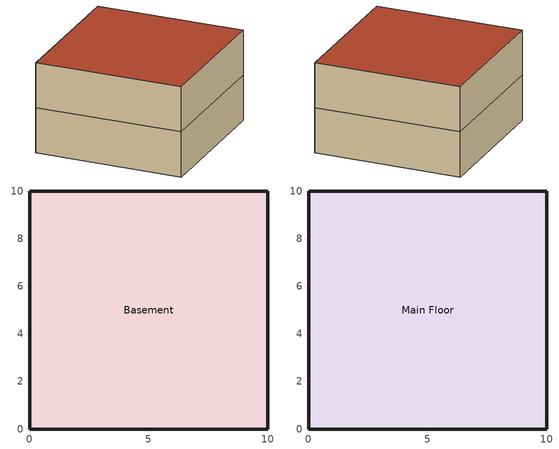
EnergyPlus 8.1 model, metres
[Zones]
Basement
 floor othersideconditionsmodel (Basement Floor Construction): 0,10 10,10 10,0 0,0 z-3.1
 wall othersideconditionsmodel (Basement Wall Construction): 0,10 10,10 / 0,10 0,0 10,0 10,10 z-3.1:0
 ceiling to Main Floor (Ceiling Construction): 0,10 0,0 10,0 10,10 z0
Main Floor
 wall outside (Main Floor Wall Construction): 0,10 10,10 / 0,10 0,0 10,0 10,10 z0:3.1
 roof outside (Roof Construction): 0,10 0,0 10,0 10,10 z3.1
[Building]
House: North Axis {deg}=0; Terrain=Suburbs; Loads Convergence Tolerance Value=0.05; Temperature Convergence Tolerance Value {deltaC}=0.05; Solar Distribution=FullInteriorAndExterior; Maximum Number of Warmup Days=35; Minimum Number of Warmup Days=6
[Site:Location]
Ohare Intl Ap IL USA TMY3 WMO#=725300: Latitude {deg}=41.98; Longitude {deg}=-87.92; Time Zone {hr}=-6; Elevation {m}=201
[SizingPeriod:DesignDay] Day of Month=21; Humidity Condition Type=Wetbulb; Barometric Pressure {Pa}=98886; Rain Indicator=No; Snow Indicator=No; Daylight Saving Time Indicator=No; Solar Model Indicator=ASHRAEClearSky
Name | Month | Day Type | Maximum Dry-Bulb Temperature {C} | Daily Dry-Bulb Temperature Range {deltaC} | Wetbulb or DewPoint at Maximum Dry-Bulb {C} | Wind Speed {m/s} | Wind Direction {deg} | Sky Clearness
Chicago Ohare Intl Ap Ann Htg 99% Condns DB | 1 | WinterDesignDay | -16.6 | 0 | -16.6 | 4.9 | 270 | 0
Chicago Ohare Intl Ap Ann Clg 1% Condns DB=>MWB | 7 | SummerDesignDay | 31.6 | 10.5 | 23 | 5.2 | 230 | 1
[Site:GroundDomain:Basement]
CoupledBasement: 10, 1, 5, 1.8, 3200, 836, 30, 50, 15.5, 12.8, 17.3, 1, BasementFloorOSCM, Yes, Basement Insulation, Full, 2.5, BasementWallOSCM, Yes, Basement Insulation, 2.3, Hourly, 4
[Construction]
Main Floor Wall Construction: Composite 2x6 Wood Stud R19 #3, Composite 2x6 Wood Stud R19 #2, Composite 2x6 Wood Stud R19 #1
Basement Floor Construction: Basement Floor Material
Basement Wall Construction: Basement Wall Material
Roof Construction: Roof Layer 1
Ceiling Construction: Ceiling Layer 1
[Material] Thermal Absorptance=0.9
Name | Roughness | Thickness {m} | Conductivity {W/m-K} | Density {kg/m3} | Specific Heat {J/kg-K} | Solar Absorptance | Visible Absorptance
Composite 2x6 Wood Stud R19 #1 | Smooth | 0.019 | 0.137 | 625 | 1006 | 0.7 | 0.7
Composite 2x6 Wood Stud R19 #2 | Smooth | 0.133 | 0.047 | 93.84 | 1006 | 0.7 | 0.7
Composite 2x6 Wood Stud R19 #3 | Smooth | 0.025 | 0.246 | 492.67 | 1006 | 0.7 | 0.7
Basement Floor Material | MediumRough | 0.15 | 1.805 | 2243 | 837 | 0.65 | 0.65
Basement Wall Material | MediumRough | 0.25 | 1.802 | 2243 | 837 | 0.65 | 0.65
Basement Insulation | Smooth | 0.0254 | 0.035 | 265 | 1300 | 0.65 | 0.65
Ceiling Layer 1 | Rough | 0.1 | 12.3 | 800 | 1300 | 0.7 | 0.7
[Material:NoMass]
Roof Layer 1: Roughness=Rough; Thermal Resistance {m2-K/W}=3.344; Thermal Absorptance=0.9; Solar Absorptance=0.75; Visible Absorptance=0.75
[Zone] Ceiling Height {m}=autocalculate; Volume {m3}=autocalculate; Floor Area {m2}=autocalculate; Zone Inside Convection Algorithm=Simple; Zone Outside Convection Algorithm=SimpleCombined; Part of Total Floor Area=Yes
Basement; Main Floor
[SurfaceProperty:OtherSideConditionsModel] Type of Modeling=GroundCoupledSurface
BasementWallOSCM; BasementFloorOSCM
[ThermostatSetpoint:DualSetpoint]
Always25 Dual SP Control: Heating Setpoint Temperature Schedule=HVACTemplate-Always 25; Cooling Setpoint Temperature Schedule=HVACTemplate-Always 25
[ZoneControl:Thermostat] Control Type Schedule=HVACTemplate-Always 4; Control=Always25 Dual SP Control
Name | Zone or ZoneList
Main Floor Thermostat | Main Floor
Basement Thermostat | Basement
[Zone equipment]
Main Floor: Main Floor Ideal Loads Air System
Basement: Basement Ideal Loads Air System
[ZoneHVAC:IdealLoadsAirSystem] Maximum Heating Supply Air Temperature [C=50; Minimum Cooling Supply Air Temperature [C]=13; Maximum Heating Supply Air Humidity Ratio [kg-H20/kg-air]=0.0156; Minimum Cooling Supply Air Humidity Ratio [kg-H20/kg-air]=0.0077; Heating Limit=NoLimit; Cooling Limit=NoLimit; Dehumidification Control Type=ConstantSensibleHeatRatio; Cooling Sensible Heat Ratio=0.7; Humidification Control Type=None; Demand Controlled Ventilation Type=None; Outdoor Air Economizer Type=NoEconomizer; Heat Recovery Type=None; Sensible Heat Recovery Effectiveness=0.7; Latent Heat Recovery Effectiveness=0.65
Main Floor Ideal Loads Air System; Basement Ideal Loads Air System
[Schedule:Compact]
HVACTemplate-Always 25: Through: 12/31, For: AllDays, Until: 24:00, 25
HVACTemplate-Always 4: Through: 12/31, For: AllDays, Until: 24:00, 4
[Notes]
BasementWithInsulation.idf
Basic File Description:
This input file exemplifies the use of the PipingSystem:Underground
collection of objects to perform the simulation of foundation heat
Highlights: Simulate ground-coupled heat transfer with basement.
Simulation Location/Run:
Location: Chicago, IL.
Design Days SummerDesignDay and WinterDesignDay
Run Period: Annual simulation
Building: Idealized approximation of simple residential building with basement
Floor Area: 150 m2 per floor
Number of Stories: 2, one below ground
Zone Description Details:
Internal gains description: None, disabled as the feature of this input file
is the foundation heat exchanger operation, not zone simulation.
Interzone Surfaces: The surface separating the main floor from the basement
is an unentered interzone surface.
Internal Mass: None
People: None
Lights: None
Windows: None
Detached Shading: None
Daylight: None
Natural Ventilation: None
Compact Schedules (preferred): Yes
Solar Distribution: FullInteriorAndExterior
HVAC: Ideal Air System
Purchased Air: No
Zonal Equipment: ZoneHVAC:WaterToAirHeatPump
Central Air Handling Equipment: No
System Equipment Autosize: No
Purchased Cooling: No
Purchased Heating: No
Coils: Water-to-air heating and cooling coils
Pumps: Variable speed
Results: Standard hourly variables for zone, fluid, and heat exchanger conditions
Standard Reports: No
Timestep or Hourly Variables: Hourly
Time bins Report: No
HTML Report: Yes
Environmental Emissions: No
Utility Tariffs: No
